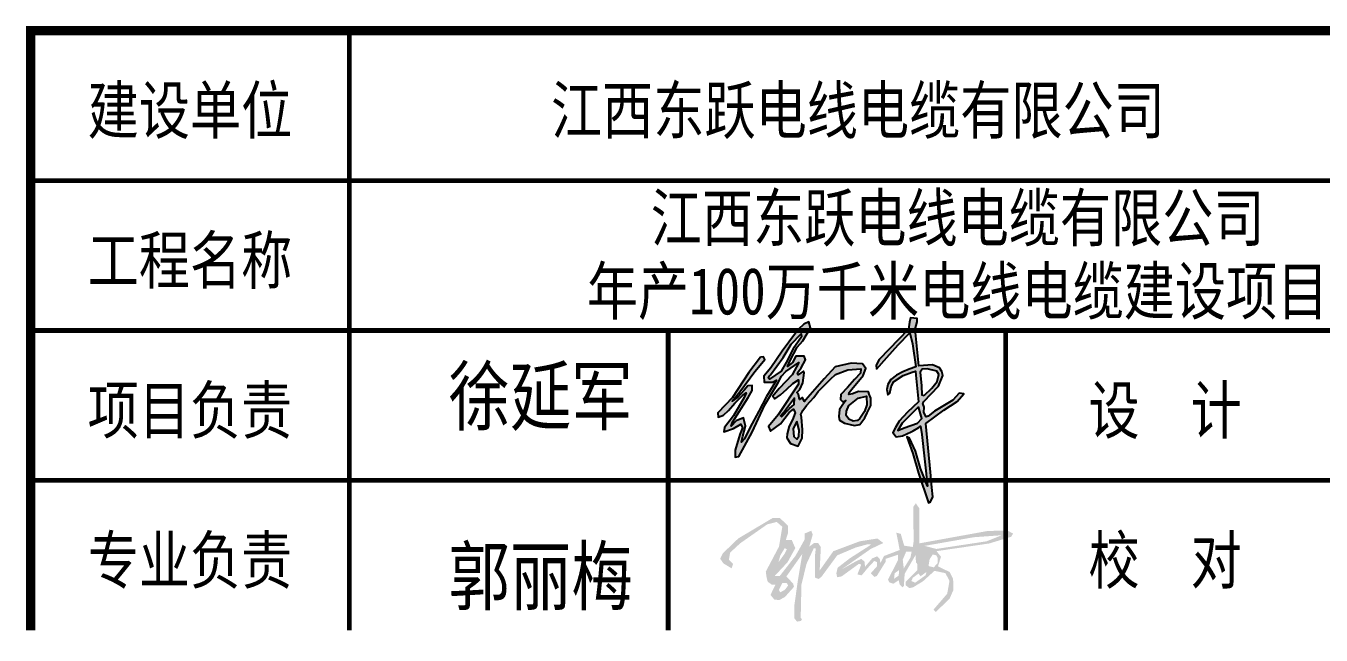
# Model space of a CAD drawing. Extents: x 7651907 to 8255021, y -2490714 to -1144618.
# Drawn here: x 8013923 to 8022557, y -1549802 to -1545740 of the extents above; entities that cross this region are included whole.
import ezdxf
from ezdxf.enums import TextEntityAlignment as Align

# ---------------------------------------------------------------- set-up
doc = ezdxf.new("R2010")
doc.units = 0
doc.header["$LTSCALE"] = 1000
doc.layers.get('0').update_dxf_attribs({"linetype": 'CONTINUOUS'})
for name, color, linetype in [('0_0_0', 3, 'CONTINUOUS'), ('图框', 4, 'CONTINUOUS'), ('图框文字', 7, 'CONTINUOUS')]:
    doc.layers.add(name, color=color, linetype=linetype)
doc.styles.add('宋体', font='', dxfattribs={"width": 0.8})
doc.styles.get('宋体').set_extended_font_data('SimSun')

# ---------------------------------------------------------------- blocks, each defined once
blk = doc.blocks.new('新块265985658514')
at = {"layer": '0_0_0'}
h = blk.add_hatch(color=256, dxfattribs=at)
h.paths.add_polyline_path([(90588.5, 35278), (90611.8, 35312.4), (90681.5, 35380.2), (90709.1, 35405.9), (90778.2, 35431.6), (90849.7, 35437.7), (90847.3, 35414.4), (90814.3, 35379.6), (90776.3, 35335), (90738.4, 35295.2), (90736, 35268.3), (90748.8, 35253.7), (90765.9, 35261.6), (90748.8, 35239.6), (90731.7, 35211.5), (90726.8, 35173.6), (90731.1, 35153.4), (90759.2, 35136.3), (90814.9, 35123.9), (90844.3, 35129.4), (90872.4, 35164.9), (90884.6, 35193.6), (90904.8, 35233.9), (90904.2, 35274.9), (90896.2, 35296.3), (90892.6, 35309.7), (90836.9, 35312.2), (90803.3, 35298.7), (90782.5, 35295.7), (90784.3, 35306.7), (90799.6, 35324.4), (90862, 35401.8), (90876.7, 35439.1), (90858.3, 35466), (90795.9, 35469), (90707.3, 35448.2), (90646.1, 35382.8), (90554.9, 35279.3), (90535.9, 35256.1), (90523.7, 35278.1), (90509.6, 35268.3), (90503.5, 35294.6), (90494.9, 35305.6), (90511.4, 35323.9), (90527.9, 35359.4), (90534.7, 35415), (90530.4, 35424.2), (90501, 35404.6), (90498.6, 35415), (90518.2, 35444.3), (90541.9, 35488.6), (90534, 35508.8), (90489.3, 35507.6), (90469.7, 35472.7), (90442.2, 35450.1), (90457.5, 35484.3), (90496, 35558.3), (90527.8, 35594.4), (90570.7, 35665.3), (90560.9, 35698.3), (90532.1, 35686.1), (90503.4, 35657.9), (90449.6, 35586.4), (90412.9, 35536.3), (90349.9, 35444), (90310.7, 35396.9), (90312.6, 35364.5), (90359.7, 35363.3), (90381.7, 35375.5), (90324.8, 35283.4), (90282.3, 35202.4), (90233.3, 35110.9), (90202.5, 35048.7), (90185.8, 35030.8), (90194.5, 35063.7), (90208.8, 35120.1), (90198.4, 35165.8), (90157.1, 35149), (90129.4, 35119.8), (90136.2, 35142.2), (90223.6, 35279), (90245.2, 35316.8), (90246.4, 35345.1), (90221.8, 35343.9), (90200.7, 35319.8), (90166.4, 35280.8), (90134.5, 35259.1), (90176.6, 35310.8), (90261.3, 35423.3), (90299.1, 35469.9), (90316.5, 35489), (90309.2, 35504.3), (90293, 35503), (90227.1, 35417.3), (90135.8, 35279.5), (90055.5, 35194.4), (90056.9, 35168.8), (90087.3, 35181.3), (90113.6, 35206.9), (90150.3, 35247.7), (90192.5, 35289.2), (90211.9, 35305.1), (90202.2, 35278.8), (90141.3, 35177.1), (90092.1, 35111.9), (90088.7, 35087), (90142.6, 35107.1), (90183.5, 35131.3), (90192.5, 35109.8), (90177.9, 35072.5), (90150.9, 34985.3), (90151.6, 34947.3), (90171, 34950.8), (90245.8, 35085.6), (90317, 35237.8), (90389.1, 35357.7), (90409.2, 35397.2), (90432.1, 35423.4), (90505.4, 35472.6), (90467.4, 35405.5), (90396.1, 35328), (90360.8, 35286.5), (90371.2, 35271.3), (90403.7, 35294.1), (90439, 35324.5), (90471.5, 35356.4), (90503.3, 35377.1), (90504, 35353.6), (90390.5, 35182.7), (90335.9, 35116.8), (90348.3, 35091.9), (90403.7, 35132.1), (90450.8, 35195.7), (90475.7, 35213), (90484, 35194.3), (90470.8, 35154.9), (90450.8, 35120.3), (90440.4, 35076), (90439, 35054.6), (90459.1, 35022.8), (90501.3, 35008.2), (90523.4, 35053.2), (90524.8, 35099.5), (90520.7, 35170.1), (90515.8, 35184.6), (90526.9, 35206.8), (90548.3, 35235.1)])
h.paths.add_polyline_path([(90478.6, 35239.6), (90454, 35217.6), (90410.7, 35173.8), (90409.3, 35172.4), (90404.1, 35177.6), (90430.4, 35208), (90480.6, 35275)], flags=16)
h.paths.add_polyline_path([(90493.3, 35147.1), (90506.3, 35098), (90504.3, 35062.9), (90493.3, 35047.8), (90478.2, 35061.2), (90474.4, 35104.7)], flags=16)
h.paths.add_polyline_path([(90342.9, 35380.2), (90335.7, 35385.6), (90342.7, 35398.7), (90347.3, 35403.8), (90418.6, 35501.9), (90462.9, 35575.8), (90517.4, 35632.1), (90520.4, 35616.1), (90473.6, 35549.9), (90434, 35472.5), (90407.4, 35424.6)], flags=16)
h.paths.add_polyline_path([(90770.1, 35202.6), (90783.1, 35233.9), (90788.1, 35238), (90835.6, 35274.7), (90881.4, 35286.1), (90883, 35237.4), (90869.1, 35200.4), (90844.7, 35162.8), (90831.1, 35150.2), (90807.1, 35147), (90783.1, 35157.4), (90767.9, 35178.3)], flags=16)
h = blk.add_hatch(color=256, dxfattribs=at)
h.paths.add_polyline_path([(91018.2, 35337.3), (91030.9, 35365.4), (91084, 35400.6), (91134, 35418.9), (91153.7, 35424.5), (91155.8, 35402), (91170.6, 35255.3), (91107.9, 35196.9), (91062.2, 35147), (91042.3, 35112.2), (91026.4, 35083.9), (91045.8, 35060), (91080.1, 35066), (91128.9, 35087.8), (91139.8, 35093.8), (91171.2, 35112.7), (91181.1, 35119.7), (91187.6, 35072.4), (91219.9, 34786.4), (91180.6, 34884.8), (91153.8, 34980.2), (91120.5, 35051.8), (91104.5, 35060.3), (91138.9, 34967.7), (91170.2, 34858.8), (91224.5, 34693.7), (91237.4, 34698.7), (91249.8, 34727.5), (91244.8, 34778.3), (91236.9, 34864.3), (91211.5, 35134), (91310.6, 35207.9), (91384.2, 35256.1), (91422.5, 35298.4), (91395.1, 35301.9), (91361.3, 35263.6), (91258.4, 35202.5), (91223.5, 35175.1), (91212.6, 35170.6), (91199.7, 35194.5), (91200.7, 35225.8), (91193.7, 35244.7), (91198.7, 35256.6), (91280.2, 35342.1), (91304.5, 35400.9), (91299.1, 35422.8), (91286.6, 35444.2), (91247.8, 35459.6), (91172.2, 35454.6), (91151.3, 35658.2), (91161.8, 35699.5), (91163.3, 35717.4), (91125.4, 35720.8), (91119, 35697.5), (91115, 35659.2), (90951.8, 35489.5), (90935, 35457.6), (90937, 35436.3), (90994.2, 35500.6), (91056.4, 35571.3), (91121.4, 35637.8), (91136.4, 35576.3), (91154.3, 35449.2), (91117.5, 35436.6), (91083.7, 35421.9), (91048.5, 35402.5), (91016.5, 35379.3), (90999.6, 35351.4), (90993.2, 35323.6), (90999.2, 35293), (91010.1, 35303.5)])
h.paths.add_polyline_path([(91178.8, 35419.7), (91190.9, 35436.4), (91218.5, 35438), (91272.5, 35425.2), (91282.9, 35406.5), (91272.8, 35368.5), (91243.3, 35330.4), (91202.1, 35288.9), (91188.9, 35294.3), (91187.4, 35343.6)], flags=16)
h.paths.add_polyline_path([(91170.3, 35226.5), (91187.6, 35162.1), (91164.3, 35135.3), (91089.9, 35110.7), (91055.3, 35095.6), (91079.1, 35136.2)], flags=16)
for points in [[(90293, 35503), (90227.1, 35417.3), (90135.8, 35279.5), (90055.5, 35194.4), (90056.9, 35168.8), (90087.3, 35181.3), (90113.6, 35206.9), (90150.3, 35247.7), (90192.5, 35289.2), (90211.9, 35305.1), (90202.2, 35278.8), (90141.3, 35177.1), (90092.1, 35111.9), (90088.7, 35087), (90142.6, 35107.1), (90183.5, 35131.3), (90192.5, 35109.8), (90177.9, 35072.5), (90150.9, 34985.3), (90151.6, 34947.3), (90171, 34950.8), (90245.8, 35085.6), (90317, 35237.8), (90389.1, 35357.7), (90409.2, 35397.2), (90432.1, 35423.4), (90505.4, 35472.6), (90467.4, 35405.5), (90396.1, 35328), (90360.8, 35286.5), (90371.2, 35271.3), (90403.7, 35294.1), (90439, 35324.5), (90471.5, 35356.4), (90503.3, 35377.1), (90504, 35353.6), (90390.5, 35182.7), (90335.9, 35116.8), (90348.3, 35091.9), (90403.7, 35132.1), (90450.8, 35195.7), (90475.7, 35213), (90484, 35194.3), (90470.8, 35154.9), (90450.8, 35120.3), (90440.4, 35076), (90439, 35054.6), (90459.1, 35022.8), (90501.3, 35008.2), (90523.4, 35053.2), (90524.8, 35099.5), (90520.7, 35170.1), (90515.8, 35184.6), (90526.9, 35206.8), (90548.3, 35235.1), (90588.5, 35278), (90611.8, 35312.4), (90681.5, 35380.2), (90709.1, 35405.9), (90778.2, 35431.6), (90849.7, 35437.7), (90847.3, 35414.4), (90814.3, 35379.6), (90776.3, 35335), (90738.4, 35295.2), (90736, 35268.3), (90748.8, 35253.7), (90765.9, 35261.6), (90748.8, 35239.6), (90731.7, 35211.5), (90726.8, 35173.6), (90731.1, 35153.4), (90759.2, 35136.3), (90814.9, 35123.9), (90844.3, 35129.4), (90872.4, 35164.9), (90884.6, 35193.6), (90904.8, 35233.9), (90904.2, 35274.9), (90896.2, 35296.3), (90892.6, 35309.7), (90836.9, 35312.2), (90803.3, 35298.7), (90782.5, 35295.7), (90784.3, 35306.7), (90799.6, 35324.4), (90862, 35401.8), (90876.7, 35439.1), (90858.3, 35466), (90795.9, 35469), (90707.3, 35448.2), (90646.1, 35382.8), (90554.9, 35279.3), (90535.9, 35256.1), (90523.7, 35278.1), (90509.6, 35268.3), (90503.5, 35294.6), (90494.9, 35305.6), (90511.4, 35323.9), (90527.9, 35359.4), (90534.7, 35415), (90530.4, 35424.2), (90501, 35404.6), (90498.6, 35415), (90518.2, 35444.3), (90541.9, 35488.6), (90534, 35508.8), (90489.3, 35507.6), (90469.7, 35472.7), (90442.2, 35450.1), (90457.5, 35484.3), (90496, 35558.3), (90527.8, 35594.4), (90570.7, 35665.3), (90560.9, 35698.3), (90532.1, 35686.1), (90503.4, 35657.9), (90449.6, 35586.4), (90412.9, 35536.3), (90349.9, 35444), (90310.7, 35396.9), (90312.6, 35364.5), (90359.7, 35363.3), (90381.7, 35375.5), (90324.8, 35283.4), (90282.3, 35202.4), (90233.3, 35110.9), (90202.5, 35048.7), (90185.8, 35030.8), (90194.5, 35063.7), (90208.8, 35120.1), (90198.4, 35165.8), (90157.1, 35149), (90129.4, 35119.8), (90136.2, 35142.2), (90223.6, 35279), (90245.2, 35316.8), (90246.4, 35345.1), (90221.8, 35343.9), (90200.7, 35319.8), (90166.4, 35280.8), (90134.5, 35259.1), (90176.6, 35310.8), (90261.3, 35423.3), (90299.1, 35469.9), (90316.5, 35489), (90309.2, 35504.3), (90293, 35503)], [(90937, 35436.3), (90994.2, 35500.6), (91056.4, 35571.3), (91121.4, 35637.8), (91136.4, 35576.3), (91154.3, 35449.2), (91117.5, 35436.6), (91083.7, 35421.9), (91048.5, 35402.5), (91016.5, 35379.3), (90999.6, 35351.4), (90993.2, 35323.6), (90999.2, 35293), (91010.1, 35303.5), (91018.2, 35337.3), (91030.9, 35365.4), (91084, 35400.6), (91134, 35418.9), (91153.7, 35424.5), (91155.8, 35402), (91170.6, 35255.3), (91107.9, 35196.9), (91062.2, 35147), (91042.3, 35112.2), (91026.4, 35083.9), (91045.8, 35060), (91080.1, 35066), (91128.9, 35087.8), (91139.8, 35093.8), (91171.2, 35112.7), (91181.1, 35119.7), (91187.6, 35072.4), (91219.9, 34786.4), (91180.6, 34884.8), (91153.8, 34980.2), (91120.5, 35051.8), (91104.5, 35060.3), (91138.9, 34967.7), (91170.2, 34858.8), (91224.5, 34693.7), (91237.4, 34698.7), (91249.8, 34727.5), (91244.8, 34778.3), (91236.9, 34864.3), (91211.5, 35134), (91310.6, 35207.9), (91384.2, 35256.1), (91422.5, 35298.4), (91395.1, 35301.9), (91361.3, 35263.6), (91258.4, 35202.5), (91223.5, 35175.1), (91212.6, 35170.6), (91199.7, 35194.5), (91200.7, 35225.8), (91193.7, 35244.7), (91198.7, 35256.6), (91280.2, 35342.1), (91304.5, 35400.9), (91299.1, 35422.8), (91286.6, 35444.2), (91247.8, 35459.6), (91172.2, 35454.6), (91151.3, 35658.2), (91161.8, 35699.5), (91163.3, 35717.4), (91125.4, 35720.8), (91119, 35697.5), (91115, 35659.2), (90951.8, 35489.5), (90935, 35457.6), (90937, 35436.3)], [(90347.3, 35403.8), (90418.6, 35501.9), (90462.9, 35575.8), (90517.4, 35632.1), (90520.4, 35616.1), (90473.6, 35549.9), (90434, 35472.5), (90407.4, 35424.6), (90342.9, 35380.2), (90335.7, 35385.6), (90342.7, 35398.7), (90347.3, 35403.8)], [(91202.1, 35288.9), (91243.3, 35330.4), (91272.8, 35368.5), (91282.9, 35406.5), (91272.5, 35425.2), (91218.5, 35438), (91190.9, 35436.4), (91178.8, 35419.7), (91187.4, 35343.6), (91188.9, 35294.3), (91202.1, 35288.9)], [(90410.7, 35173.8), (90454, 35217.6), (90478.6, 35239.6), (90480.6, 35275), (90430.4, 35208), (90404.1, 35177.6), (90409.3, 35172.4), (90410.7, 35173.8)], [(90788.1, 35238), (90835.6, 35274.7), (90881.4, 35286.1), (90883, 35237.4), (90869.1, 35200.4), (90844.7, 35162.8), (90831.1, 35150.2), (90807.1, 35147), (90783.1, 35157.4), (90767.9, 35178.3), (90770.1, 35202.6), (90783.1, 35233.9), (90788.1, 35238)], [(91170.3, 35226.5), (91079.1, 35136.2), (91055.3, 35095.6), (91089.9, 35110.7), (91164.3, 35135.3), (91187.6, 35162.1), (91170.3, 35226.5)], [(90493.3, 35147.1), (90474.4, 35104.7), (90478.2, 35061.2), (90493.3, 35047.8), (90504.3, 35062.9), (90506.3, 35098), (90493.3, 35147.1)]]:
    blk.add_lwpolyline(points, dxfattribs=at)

msp = doc.modelspace()

# ---------------------------------------------------------------- hatches: boundary and pattern name
h = msp.add_hatch(color=256)
h.paths.add_polyline_path([(8019993.5, -1549242.3), (8020344.3, -1549191.2), (8020491.5, -1549146.3), (8020503.1, -1549125), (8020466.5, -1549105), (8020334.6, -1549107.7), (8019879.1, -1549190.3), (8019879.1, -1548957.7), (8019855, -1548923.2), (8019837.6, -1548947.6), (8019840.8, -1549176.8), (8019834.9, -1549214.7), (8019777.5, -1549205.7), (8019754.7, -1549127), (8019725.1, -1549118.8), (8019747.8, -1549234.7), (8019643.3, -1549274.7), (8019618.3, -1549323), (8019616.1, -1549296.7), (8019596.7, -1549276.9), (8019564.3, -1549290.7), (8019516.4, -1549346.8), (8019513.8, -1549313.1), (8019491.8, -1549293.7), (8019453.8, -1549311.4), (8019358.4, -1549365.3), (8019554.8, -1549227.6), (8019638.7, -1549188), (8019599.1, -1549158), (8019480.3, -1549177), (8019305.3, -1549242.9), (8019214.2, -1549371.5), (8019222.1, -1549215.2), (8019203.3, -1549187.5), (8019177.6, -1549187.5), (8019144.9, -1549212.2), (8019168.2, -1549131.2), (8019157.8, -1549106.4), (8019115.2, -1549124.2), (8019115.2, -1549162.8), (8019053.8, -1549272.6), (8018948.9, -1549407.2), (8018915.2, -1549407.2), (8019000.3, -1549316.1), (8019051.8, -1549222.1), (8019028.1, -1549167.7), (8018988.5, -1549167.7), (8019002.3, -1549125.2), (8019004.3, -1549073.7), (8018949.8, -1549022.3), (8018899.4, -1549022.3), (8018671.6, -1549157.8), (8018568.6, -1549256.8), (8018550.8, -1549292.4), (8018572.6, -1549324), (8018627.1, -1549356.7), (8018637, -1549328), (8018609.4, -1549298.8), (8018617.6, -1549251.9), (8018684.7, -1549189.9), (8018864.1, -1549064.1), (8018927.8, -1549047.5), (8018965.2, -1549080.1), (8018943.1, -1549212.2), (8018855, -1549378.9), (8018861.1, -1549420.5), (8018867.9, -1549446), (8018894.4, -1549465.4), (8018919.6, -1549465.4), (8018886.6, -1549534.1), (8018911.5, -1549564.7), (8018945.5, -1549568.8), (8018983.2, -1549547.3), (8019042.8, -1549480.7), (8019038.3, -1549460.3), (8018992.5, -1549410.8), (8019098.3, -1549261.2), (8019069.7, -1549432.4), (8019046.2, -1549598.2), (8019044.8, -1549689), (8019062.8, -1549712.1), (8019090.4, -1549707.7), (8019095.8, -1549695.4), (8019087.7, -1549688), (8019092.8, -1549466), (8019126.2, -1549328.2), (8019174.6, -1549223.4), (8019188.5, -1549223.4), (8019182, -1549280.9), (8019182, -1549418.2), (8019206.5, -1549428.4), (8019225.9, -1549413.8), (8019331.4, -1549270.3), (8019455, -1549217.9), (8019532.6, -1549196.8), (8019556.8, -1549196.8), (8019546.2, -1549206.4), (8019416.9, -1549288.8), (8019334.2, -1549352.7), (8019325.6, -1549389.1), (8019330.5, -1549416.2), (8019360.4, -1549410.8), (8019475.5, -1549327.2), (8019491.5, -1549331.6), (8019465.7, -1549397.2), (8019493.6, -1549404.3), (8019534.7, -1549354.7), (8019578.3, -1549307.8), (8019597, -1549316), (8019597, -1549342.8), (8019555.5, -1549389.4), (8019579.3, -1549414.5), (8019595.6, -1549407.4), (8019654.9, -1549311.5), (8019654.9, -1549293.1), (8019737.2, -1549266.2), (8019737.2, -1549300.4), (8019669.5, -1549432.7), (8019678.7, -1549451), (8019705.6, -1549459.5), (8019741, -1549436.1), (8019747.4, -1549464.3), (8019766.2, -1549483.7), (8019775.7, -1549474.5), (8019780.8, -1549393.5), (8019853, -1549269.4), (8019856.4, -1549317), (8019864.9, -1549328.9), (8019864.9, -1549368.8), (8019788, -1549446.3), (8019788, -1549469.8), (8019811.8, -1549488.8), (8019836, -1549484.1), (8019902.9, -1549443.4), (8019979.6, -1549373.7), (8020052.1, -1549388.9), (8020079.7, -1549440.6), (8020064.5, -1549526.2), (8019973.4, -1549631.9), (8019988.6, -1549647.7), (8020080.4, -1549559.4), (8020105.3, -1549502.1), (8020103.9, -1549428.2), (8020081.2, -1549381.7), (8020002.4, -1549343.8), (8020023.2, -1549280.3)])
h.paths.add_polyline_path([(8019968.4, -1549264.2), (8019991.9, -1549270.4), (8020000, -1549286.2), (8020000, -1549322.5), (8019975.1, -1549350.3), (8019939.7, -1549341.7), (8019947.4, -1549296.2)], flags=16)
h.paths.add_polyline_path([(8019913.4, -1549207.2), (8020241.5, -1549149.6), (8020428.6, -1549136.2), (8020326.2, -1549176.8), (8019991.9, -1549227.6)], flags=16)
h.paths.add_polyline_path([(8019819.5, -1549284.7), (8019775.1, -1549357.2), (8019767.9, -1549299.1), (8019790.7, -1549246.4), (8019827.1, -1549246.8)], flags=16)
h.paths.add_polyline_path([(8019926.3, -1549381), (8019920.5, -1549403), (8019850.6, -1549453.1), (8019825.3, -1549441.3), (8019835.3, -1549419.7), (8019873, -1549391.5), (8019886.8, -1549409.8), (8019908.5, -1549393.9)], flags=16)
h.paths.add_polyline_path([(8019742.8, -1549369), (8019741.6, -1549405.1), (8019710.1, -1549426.7), (8019713.9, -1549389.9)], flags=16)
h.paths.add_polyline_path([(8018995.6, -1549230.5), (8018979.5, -1549261.8), (8018939, -1549316.7), (8018952.8, -1549269.3), (8018981.6, -1549222)], flags=16)
h.paths.add_polyline_path([(8019003.5, -1549472.1), (8018982.9, -1549499.8), (8018951.8, -1549517.1), (8018942.8, -1549500.9), (8018965.7, -1549454.9), (8018995.7, -1549455.9)], flags=16)

# ---------------------------------------------------------------- linework, layer by layer
at = {"layer": '图框', "ltscale": 0.1}
msp.add_line((8016079.3, -1548771), (8018204.3, -1548771), dxfattribs=at)
at = {"layer": '图框', "ltscale": 0.1, "flags": 128}
for points, const_width in [([(8013954.3, -1549771), (8013954.3, -1545771), (8049704.3, -1545771)], 62.5), ([(8016079.3, -1545771), (8016079.3, -1549771)], 31.2), ([(8013954.3, -1546771), (8033329.3, -1546771)], 31.2), ([(8013954.3, -1547771), (8033329.3, -1547771)], 31.2), ([(8018204.3, -1547771), (8018204.3, -1549771)], 31.2), ([(8020454.3, -1547771), (8020454.3, -1549771)], 31.2), ([(8013954.3, -1548771), (8033329.3, -1548771)], 31.2)]:
    msp.add_lwpolyline(points, dxfattribs=dict(at, const_width=const_width))

# ---------------------------------------------------------------- block references
at = {"layer": '0_0_0', "xscale": 1.2, "yscale": 1.2, "zscale": 1.2}
msp.add_blockref('新块265985658514', (7910469.2, -1590552.2), dxfattribs=at)

# ---------------------------------------------------------------- texts
at = {"layer": '图框文字', "ltscale": 0.1, "style": '宋体', "width": 0.8}
for s, height, p in [('建设单位', 312.5, (8015016.8, -1546458.6)), ('江西东跃电线电缆有限公司', 312.5, (8019469.1, -1546458.6)), ('江西东跃电线电缆有限公司', 312.5, (8020133.7, -1547176)), ('工程名称', 312.5, (8015016.8, -1547458.6)), ('年产100万千米电线电缆建设项目', 312.5, (8020133.7, -1547664)), ('徐延军', 375, (8017354.3, -1548396.2)), ('项目负责', 312.5, (8015016.8, -1548458.6)), ('设  计', 312.5, (8021516.8, -1548458.6)), ('专业负责', 312.5, (8015016.8, -1549458.6)), ('校  对', 312.5, (8021516.8, -1549458.6)), ('郭丽梅', 375, (8017354.3, -1549596.2))]:
    msp.add_text(s, height=height, dxfattribs=at).set_placement(p, align=Align.CENTER)

doc.saveas('drawing.dxf')
